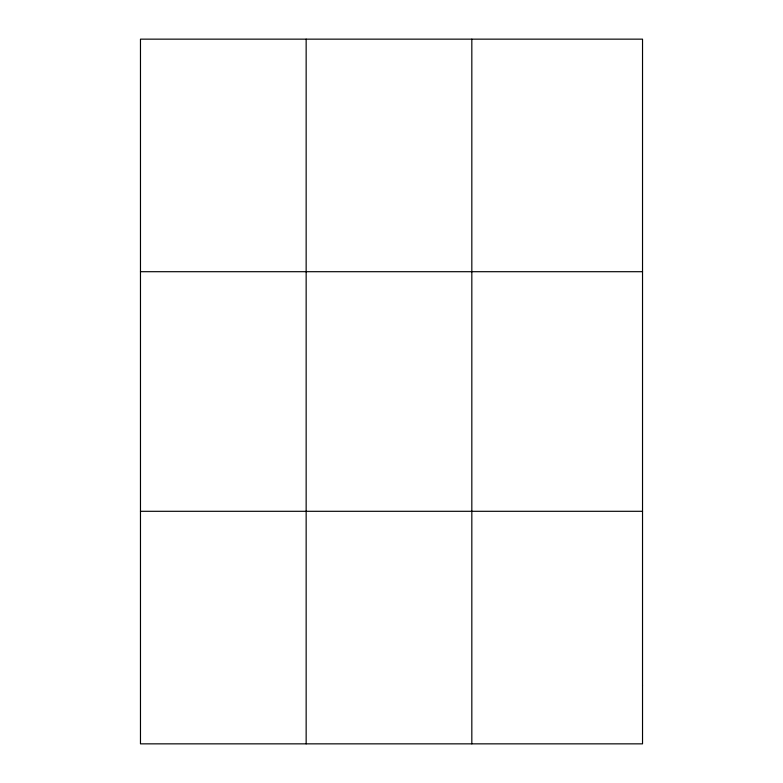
<?xml version="1.0" encoding="UTF-8"?>
<svg xmlns="http://www.w3.org/2000/svg" width="783" height="783" viewBox="0 0 783 783"><rect width="100%" height="100%" fill="white"/><g stroke="black" fill="none" stroke-linecap="round" stroke-linejoin="round"><path stroke-width="1.17" d="M306.153 39.15L306.153 743.85M471.826 39.15L471.826 743.85M140.47 271.701L642.53 271.701M140.47 511.299L642.53 511.299M642.53 685.712L642.53 743.85L140.47 743.85L140.47 39.15L642.53 39.15L642.53 685.712"/></g></svg>
